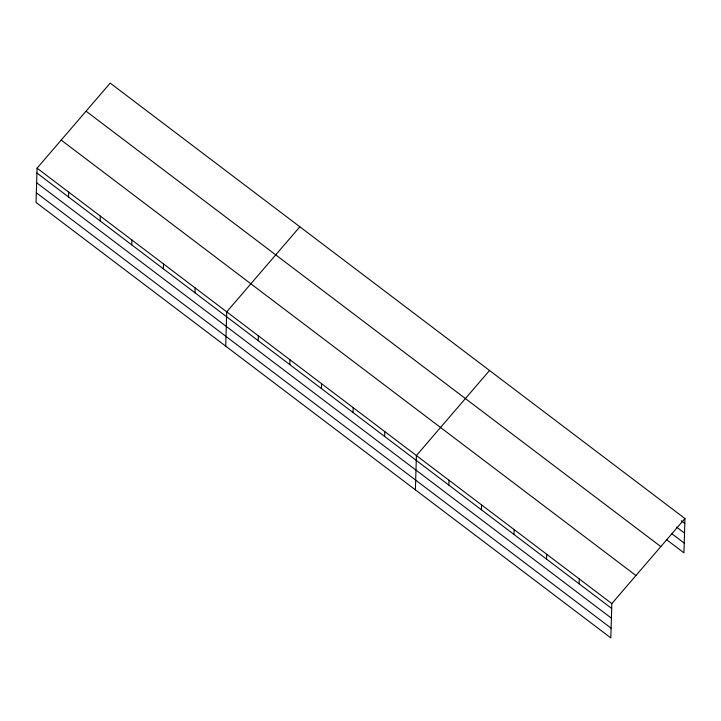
<?xml version="1.0" encoding="UTF-8"?>
<svg xmlns="http://www.w3.org/2000/svg" width="721" height="721" viewBox="0 0 721 721"><rect width="100%" height="100%" fill="white"/><g stroke="black" fill="none" stroke-linecap="round" stroke-linejoin="round"><path stroke-width="1.08" d="M37.068 168.164L36.05 202.466L610.813 637.896L611.832 603.594L684.95 518.534L110.187 83.104L37.068 168.164L611.832 603.594M68.531 196.986L68.684 192.119M100.147 220.932L100.291 216.066M131.763 244.888L131.907 240.012M163.37 268.834L163.514 263.958M194.985 292.78L195.13 287.913M225.718 346.152L226.736 311.86L299.864 226.8M258.208 340.682L258.352 335.806M289.815 364.628L289.959 359.752M321.431 388.574L321.575 383.707M353.047 412.52L353.191 407.653M384.654 436.475L384.798 431.6M415.395 489.847L416.414 455.546L489.532 370.495M448.832 485.098L448.985 480.222M481.403 509.765L481.547 504.898M513.974 534.441L514.118 529.575M546.545 559.117L546.689 554.251M579.116 583.794L579.26 578.918M684.95 518.534L683.932 552.836L666.33 539.497M681.282 520.742L684.806 523.41M676.595 527.114L684.517 533.116M671.9 533.783L684.22 543.12M86.06 111.178L660.824 546.608M61.195 140.099L635.958 575.529M36.924 173.04L611.687 608.47M36.636 182.746L611.399 618.176M36.338 192.75L611.102 628.18"/></g></svg>
